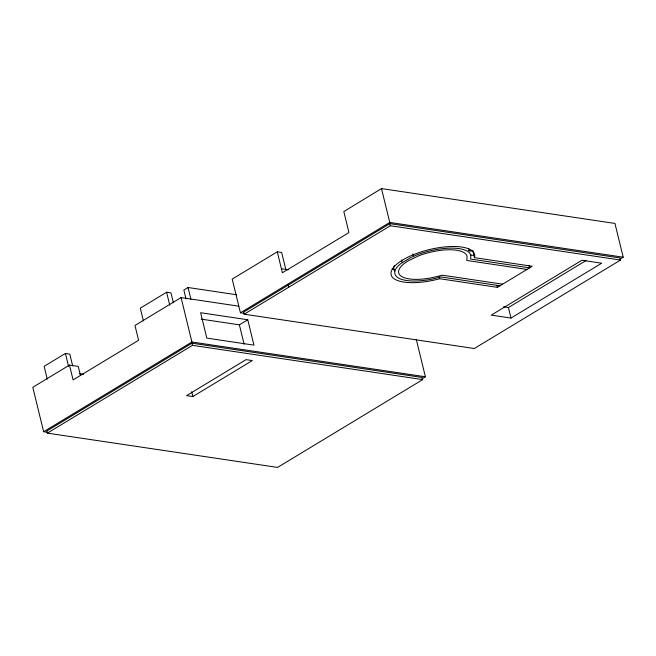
<?xml version="1.0" encoding="UTF-8"?>
<svg xmlns="http://www.w3.org/2000/svg" width="656" height="656" viewBox="0 0 656 656"><rect width="100%" height="100%" fill="white"/><g stroke="black" fill="none" stroke-linecap="round" stroke-linejoin="round"><path stroke-width="0.98" d="M500.003 285.762L441.053 276.963L431.738 279.161A39.065 13.997 -13.7 0 1 399.16 278.374A39.065 13.997 -13.7 0 1 400.841 263.564L410.845 257.513L417.208 254.799A39.065 13.997 -13.7 0 1 470.869 255.496L470.639 259.063L529.589 267.861L528.966 265.319M619.707 259.317L623.2 257.201L614.951 223.442L381.497 188.584L343.81 211.568L348.943 232.577L282.392 272.773L277.275 251.822L232.216 279.087L240.44 312.789L244.483 313.396M72.693 365.958L69.807 354.109L65.42 353.453L44.141 366.327L47.265 379.168M173.381 302.769L170.97 292.896L166.591 292.24L140.302 308.148L143.426 320.981M236.677 294.765L188.051 287.508L183.86 290.042L186.025 298.931M80.417 375.298L78.244 366.409L69.479 365.097L32.8 387.286L43.632 431.722L47.675 432.32M238.702 306.18L181.081 297.57L134.972 325.474L138.58 340.284L73.087 379.906L69.479 365.097M43.632 431.722L191.913 342.006L425.391 376.757L416.273 339.332M240.44 312.789L389.762 222.441L623.2 257.201M191.987 343.203L46.847 431.017L47.363 433.132L277.562 467.416L422.702 379.603L422.177 377.462L191.987 343.203L192.503 345.343L422.702 379.603M389.836 223.639L243.655 312.084L244.171 314.199L474.321 348.516L620.51 260.063L619.994 257.956L389.836 223.639L390.353 225.754L620.51 260.063M47.363 433.132L192.503 345.343M244.171 314.199L390.353 225.754M201.261 319.144L239.374 324.835L247.763 319.759L253.946 345.146L206.804 338.111L200.621 312.723L247.763 319.759M192.848 396.552L252.322 360.57L246.057 359.636L186.583 395.625L192.848 396.552L191.667 391.747M497.379 287.344L532.205 266.279L474.468 257.66A42.96 15.4 -13.7 0 0 433.87 248.583A42.96 15.4 -13.7 0 0 391.066 274.487A42.96 15.4 -13.7 0 0 439.643 278.726L497.379 287.344L496.912 285.426M503.496 306.795L508.433 307.533L586.038 260.571M510.999 318.062L601.691 263.195L581.954 260.243L491.262 315.118L510.999 318.062L508.433 307.533M421.906 378.865L425.391 376.757M468.253 250.485L473.271 251.24M470.614 254.979L473.607 255.43M526.965 269.444L466.818 260.465L467.047 256.406A35.145 12.595 -13.7 0 0 418.758 255.783L408.081 260.883L404.014 263.679A35.145 12.595 -13.7 0 0 402.538 276.996A35.145 12.595 -13.7 0 0 431.853 277.701L442.472 275.2L502.619 284.179M277.275 251.822L281.654 252.478L285.795 269.403M281.408 268.747L288.419 269.796M79.573 373.682L83.624 374.281M472.828 250.928L474.468 257.66M439.176 276.807L439.643 278.726M412.87 253.831L413.485 256.373M401.62 260.088L402.235 262.63M381.497 188.584L389.762 222.441M288.189 285.139L288.706 287.254M239.374 324.835L244.106 344.228M188.051 287.508L190.937 299.357M181.081 297.57L191.913 342.006M166.591 292.24L169.715 305.081M65.42 353.453L68.552 366.286M394.412 269.723A42.96 15.4 -13.7 0 1 392.157 268.583M394.477 271.035A39.065 13.997 -13.7 0 1 394.404 265.573M468.597 248.813A39.065 13.997 -13.7 0 1 469.835 251.264"/></g></svg>
